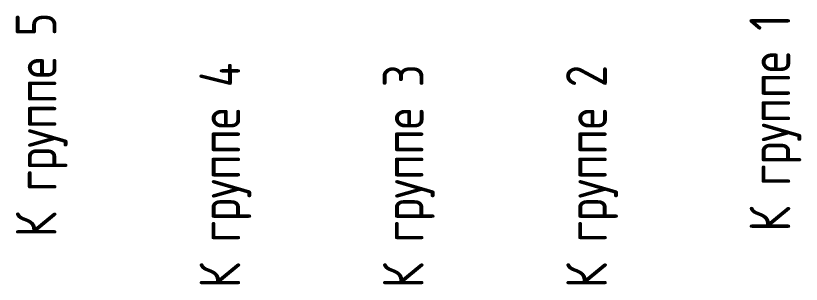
# Model space of a CAD drawing. Header units: millimetres. Extents: x -718 to 68664, y -49984 to -979.
# Drawn here: x 10416 to 15986, y -29000 to -27096 of the extents above; entities that cross this region are included whole.
import ezdxf

# ---------------------------------------------------------------- set-up
doc = ezdxf.new("R2010")
doc.units = ezdxf.units.MM
doc.layers.add('Text', color=7, linetype='Continuous', lineweight=15)
doc.styles.add('ВАНЯ', font='isocpeur.ttf', dxfattribs={"width": 0.8, "height": 250})

msp = doc.modelspace()

# ---------------------------------------------------------------- texts
at = {"layer": 'Text', "char_height": 288.75, "width": 8258.851, "attachment_point": 1, "rotation": 90, "style": 'ВАНЯ'}
for s, insert in [('К группе 5', (10416.1, -28667.4)), ('К группе 1', (15618.7, -28627.4)), ('К группе 4', (11718.7, -29027.5)), ('К группе 3', (13018.7, -29027.5)), ('К группе 2', (14318.7, -29027.5))]:
    msp.add_mtext(s, dxfattribs=dict(at, insert=insert))

doc.saveas('drawing.dxf')
